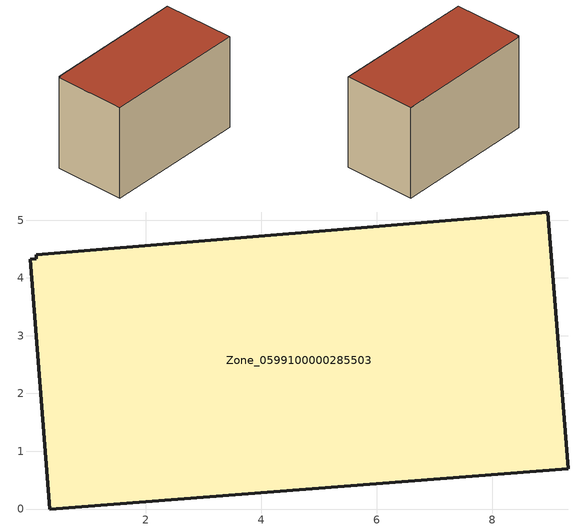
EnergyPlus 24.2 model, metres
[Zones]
Zone_0599100000285503
 floor ground (C_G): 0.11,4.33 0.1,4.4 8.96,5.14 9.31,0.7 0.34,0 0.01,4.32 z0
 wall outside (C_F): 0.34,0 9.31,0.7 8.96,5.14 0.1,4.4 0.11,4.33 0.01,4.32 0.34,0 z0:5.88
 roof outside (C_R): 0.11,4.33 0.01,4.32 0.34,0 9.31,0.7 8.96,5.14 0.1,4.4 z5.88
[BUILDING]
Pand.0599100000285503: North Axis=0; Terrain=City; Loads Convergence Tolerance Value=0.04; Temperature Convergence Tolerance Value=0.4; Solar Distribution=FullExterior; Maximum Number of Warmup Days=25; Minimum Number of Warmup Days=1
[Site:Location]
Rotterdam.The.Hague.AP_ZH_NLD Design_Conditions: Latitude=51.96; Longitude=4.45; Time Zone=1; Elevation=-4.5
[SITE:GROUNDTEMPERATURE:BUILDINGSURFACE]
18, 18, 18, 18, 18, 18, 18, 18, 18, 18, 18, 18
[MATERIAL] Thermal Absorptance=0.9; Solar Absorptance=0.7; Visible Absorptance=0.7
Name | Roughness | Thickness | Conductivity | Density | Specific Heat
G.TI.1946-1964 | MediumSmooth | 0.15 | 1 | 540 | 1210
F.TI.1946-1964 | Rough | 0.3 | 0.857143 | 1920 | 840
R.TI.1946-1964 | MediumRough | 0.2 | 0.277778 | 1500 | 1000
[CONSTRUCTION]
C_G: G.TI.1946-1964
C_F: F.TI.1946-1964
C_R: R.TI.1946-1964
[ZONE]
Zone_0599100000285503: Type=1; Multiplier=1; Ceiling Height=Autocalculate; Volume=Autocalculate; Floor Area=autocalculate; Part of Total Floor Area=Yes
[ZONEINFILTRATION:DESIGNFLOWRATE]
Infil_Zone_0599100000285503: Zone or ZoneList or Space or SpaceList=Zone_0599100000285503; Schedule=AlwaysOn; Design Flow Rate Calculation Method=Flow/Area; Flow Rate per Floor Area=0.003; Constant Term Coefficient=1; Temperature Term Coefficient=0; Velocity Term Coefficient=0; Velocity Squared Term Coefficient=0
[HVACTEMPLATE:ZONE:IDEALLOADSAIRSYSTEM]
Zone_0599100000285503: Maximum Heating Supply Air Temperature=50; Minimum Cooling Supply Air Temperature=13; Maximum Heating Supply Air Humidity Ratio=0.0156; Minimum Cooling Supply Air Humidity Ratio=0.0077; Heating Limit=NoLimit; Cooling Limit=NoLimit; Dehumidification Control Type=ConstantSensibleHeatRatio; Cooling Sensible Heat Ratio=0.7; Dehumidification Setpoint=60; Humidification Control Type=None; Humidification Setpoint=30; Outdoor Air Method=None; Outdoor Air Flow Rate per Person=0.00944; Outdoor Air Flow Rate per Zone Floor Area=0; Outdoor Air Flow Rate per Zone=0; Demand Controlled Ventilation Type=None; Outdoor Air Economizer Type=NoEconomizer; Heat Recovery Type=None; Sensible Heat Recovery Effectiveness=0.7; Latent Heat Recovery Effectiveness=0.65
[ZONECONTROL:THERMOSTAT]
ThermostatControl_Zone_0599100000285503: Zone or ZoneList=Zone_0599100000285503; Control Type Schedule=DualSetpointControlType; Control 1=Thermostat_Zone_0599100000285503; Temperature Difference Between Cutout And Setpoint=0
[THERMOSTATSETPOINT:DUALSETPOINT]
Thermostat_Zone_0599100000285503: Heating Setpoint Temperature Schedule=HeatingSetpoint_Zone_0599100000285503; Cooling Setpoint Temperature Schedule=CoolingSetpoint_Zone_0599100000285503
[SCHEDULE:COMPACT]
HeatingSetpoint_Zone_0599100000285503: Through: 12/31, For: AllDays, Until: 24:00, 21
CoolingSetpoint_Zone_0599100000285503: Through: 12/31, For: AllDays, Until: 24:00, 24
DualSetpointControlType: Through: 12/31, For: AllDays, Until: 24:00, 4
AlwaysOn: Through: 12/31, For: AllDays, Until: 24:00, 1
